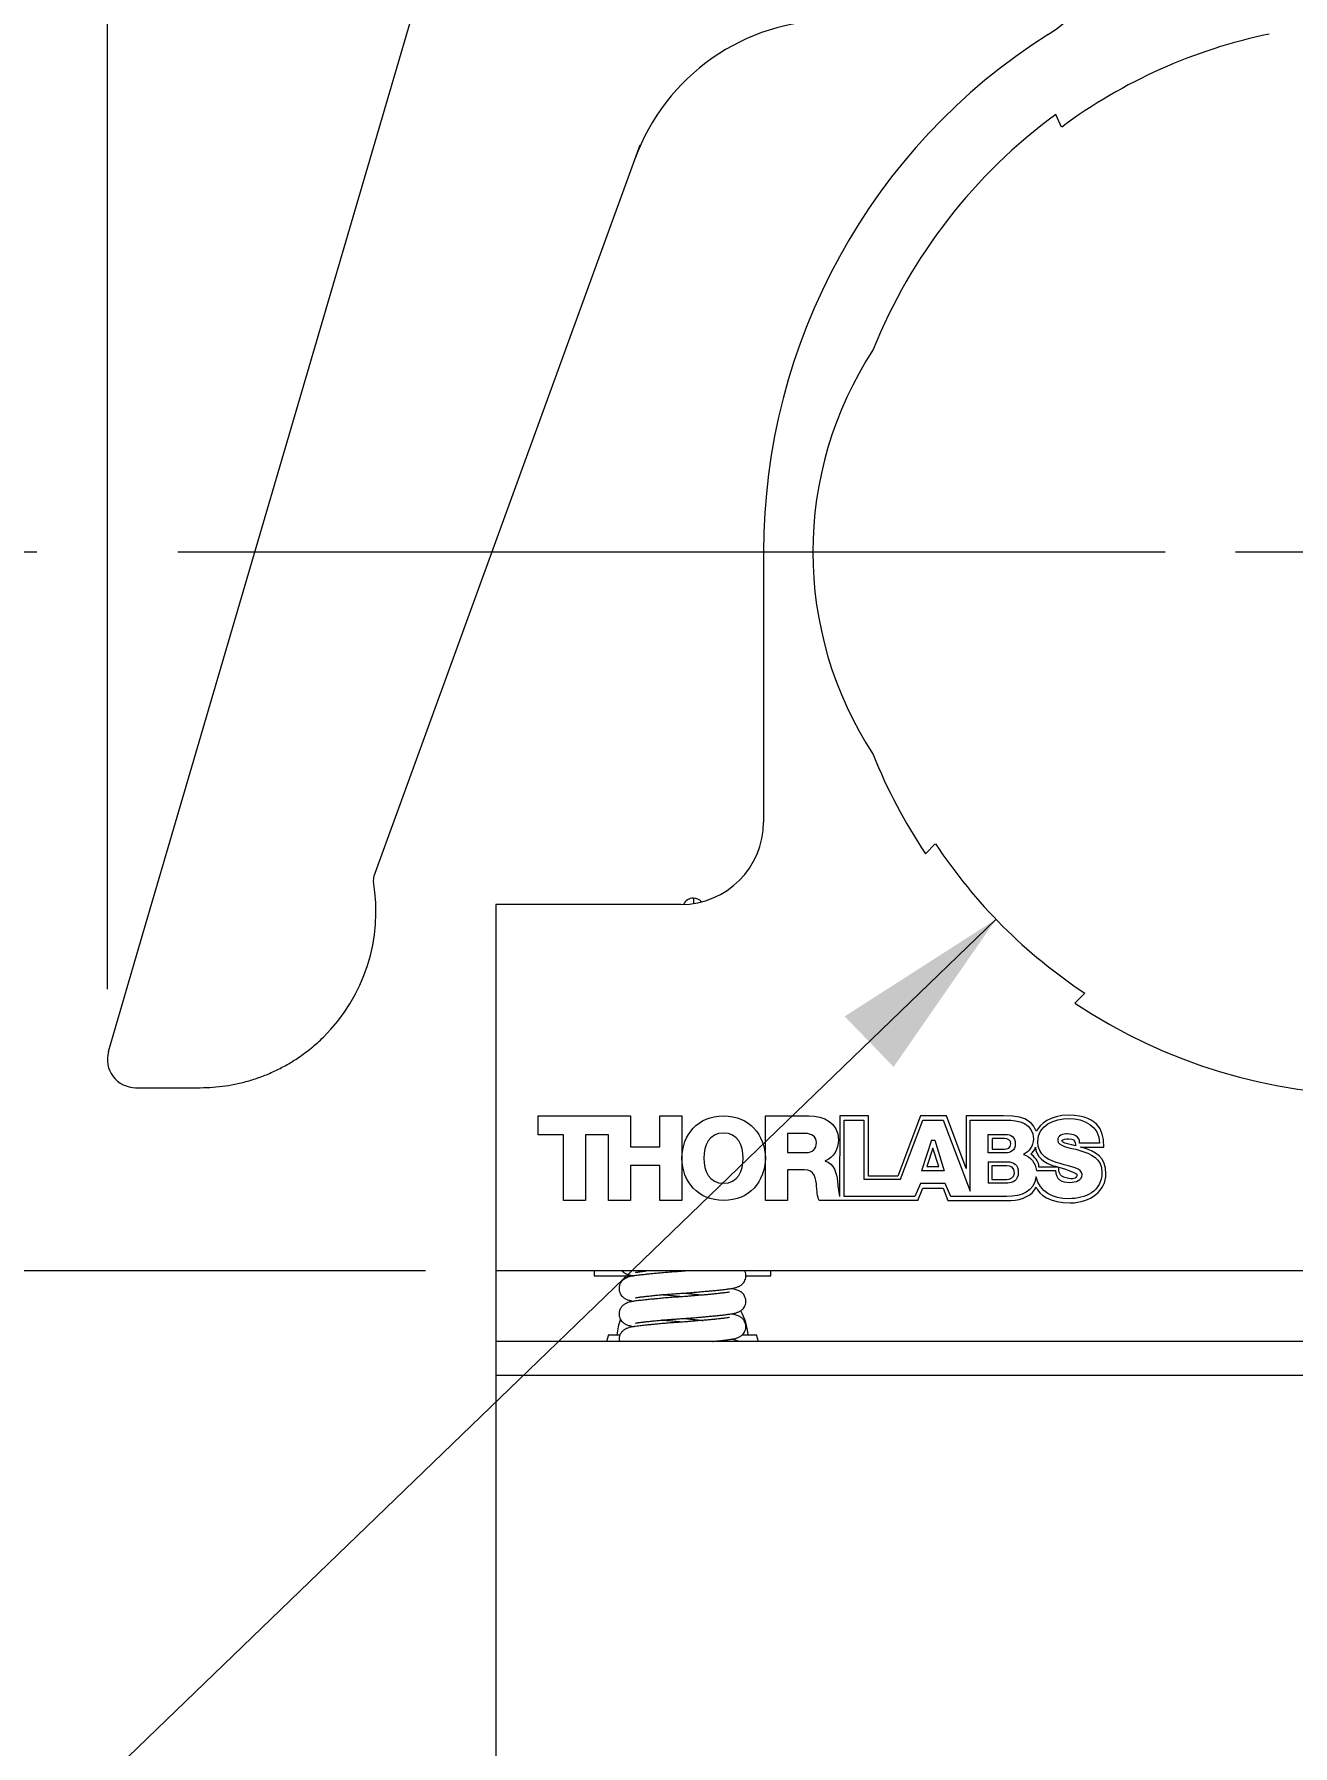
# Model space of a CAD drawing. Header units: inches. Extents: x 0.1 to 10.9, y 0.1 to 8.4.
# Drawn here: x 1.908 to 2.801, y 6.313 to 7.527 of the extents above; entities that cross this region are included whole.
import ezdxf

# ---------------------------------------------------------------- set-up
doc = ezdxf.new("R2010")
doc.units = ezdxf.units.IN
doc.header["$MEASUREMENT"] = 0
doc.styles.add('SLDTEXTSTYLE0', font='TXT', dxfattribs={"width": 0.75})
doc.styles.add('SLDTEXTSTYLE2', font='TXT', dxfattribs={"width": 0.6875})
doc.dimstyles.new('SLDDIMSTYLE0', dxfattribs={"dimtxt": 0.08, "dimasz": 0.125, "dimexe": 0, "dimexo": 0.0625, "dimgap": 0.02, "dimtad": 0, "dimtih": 1, "dimtoh": 1, "dimlfac": 2, "dimrnd": 1e-09, "dimzin": 4, "dimdsep": 46, "dimtxsty": 'SLDTEXTSTYLE0', "dimsah": 1, "dimcen": 0.09, "dimadec": 0, "dimazin": 1, "dimtfac": 1, "dimtofl": 0, "dimtmove": 0, "dimatfit": 3, "dimfxl": 1, "dimfrac": 2, "dimtolj": 1, "dimtzin": 12, "dimarcsym": 0})
doc.dimstyles.new('SLDDIMSTYLE2', dxfattribs={"dimtxt": 0.08, "dimasz": 0.125, "dimexe": 0, "dimexo": 0.0625, "dimgap": 0.02, "dimtad": 0, "dimtih": 1, "dimtoh": 1, "dimlfac": 2, "dimrnd": 1e-09, "dimzin": 12, "dimdsep": 46, "dimtxsty": 'SLDTEXTSTYLE0', "dimsah": 1, "dimcen": 0.09, "dimadec": 0, "dimazin": 3, "dimtfac": 1, "dimtmove": 0, "dimatfit": 0, "dimfxl": 1, "dimfrac": 2, "dimtolj": 1, "dimtzin": 12, "dimarcsym": 0})
doc.dimstyles.new('SLDDIMSTYLE5', dxfattribs={"dimtxt": 0.08, "dimasz": 0.125, "dimexe": 0, "dimexo": 0.0625, "dimgap": 0.02, "dimtad": 0, "dimtih": 1, "dimtoh": 1, "dimlfac": 2, "dimrnd": 1e-09, "dimzin": 4, "dimdsep": 46, "dimtxsty": 'SLDTEXTSTYLE0', "dimsah": 1, "dimcen": 0, "dimadec": 0, "dimazin": 1, "dimtfac": 1, "dimtofl": 0, "dimtmove": 0, "dimatfit": 3, "dimfxl": 1, "dimfrac": 2, "dimtolj": 1, "dimtzin": 12, "dimarcsym": 0})

# ---------------------------------------------------------------- blocks, each defined once
blk = doc.blocks.new('_D_8')
at = {"color": 8, "linetype": 'Continuous', "lineweight": 0}
for p, q in [((2.2058, 8.1176), (2.1814, 8.1176)), ((2.1814, 8.1176), (2.1814, 7.9906)), ((2.6126, 8.1176), (2.637, 8.1176)), ((2.637, 8.1176), (2.637, 7.9906)), ((1.9596, 6.8498), (1.9596, 8.0923)), ((2.8603, 7.9473), (2.8603, 8.0923)), ((1.9596, 8.0423), (2.1408, 8.0423)), ((2.8603, 8.0423), (2.6776, 8.0423)), ((2.1814, 7.9906), (2.2058, 7.9906)), ((2.637, 7.9906), (2.6126, 7.9906))]:
    blk.add_line(p, q, dxfattribs=at)
at = {"color": 8, "linetype": 'Continuous', "lineweight": 18}
for points in [[(1.9596, 8.0423), (2.0846, 8.0173), (2.0846, 8.0673)], [(2.8603, 8.0423), (2.7353, 8.0673), (2.7353, 8.0173)]]:
    blk.add_solid(points, dxfattribs=at)
at = {"color": 8, "linetype": 'Continuous', "lineweight": 18, "char_height": 0.08, "attachment_point": 1, "style": 'SLDTEXTSTYLE0'}
for s, insert in [('1.80in', (2.2626, 8.2369)), ('45.8mm', (2.2058, 8.0937)), ('NOMINAL', (2.1589, 7.9504))]:
    blk.add_mtext(s, dxfattribs=dict(at, insert=insert))
blk = doc.blocks.new('_D_9')
at = {"color": 8, "linetype": 'Continuous', "lineweight": 0}
for p, q in [((1.4596, 7.1598), (1.4596, 7.4098)), ((1.9096, 7.1598), (1.4096, 7.1598)), ((2.7103, 7.1598), (2.0096, 7.1598)), ((1.2561, 6.9042), (1.2318, 6.9042)), ((1.2318, 6.9042), (1.2318, 6.7772)), ((1.663, 6.9042), (1.6874, 6.9042)), ((1.6874, 6.9042), (1.6874, 6.7772)), ((1.2318, 6.7772), (1.2561, 6.7772)), ((1.6874, 6.7772), (1.663, 6.7772)), ((2.1853, 6.6498), (1.4096, 6.6498)), ((1.4596, 6.6498), (1.4596, 6.3998))]:
    blk.add_line(p, q, dxfattribs=at)
at = {"color": 8, "linetype": 'Continuous', "lineweight": 18}
for points in [[(1.4596, 7.1598), (1.4846, 7.2848), (1.4346, 7.2848)], [(1.4596, 6.6498), (1.4346, 6.5248), (1.4846, 6.5248)]]:
    blk.add_solid(points, dxfattribs=at)
at = {"color": 8, "linetype": 'Continuous', "lineweight": 18, "char_height": 0.08, "attachment_point": 1, "style": 'SLDTEXTSTYLE0'}
for s, insert in [('1.02in', (1.313, 7.0235)), ('25.9mm', (1.2561, 6.8803))]:
    blk.add_mtext(s, dxfattribs=dict(at, insert=insert))
blk = doc.blocks.new('_D_14')
at = {"color": 8, "linetype": 'Continuous', "lineweight": 0}
for p, q in [((2.5902, 6.8992), (1.9742, 6.305)), ((1.9742, 6.305), (1.8242, 6.305))]:
    blk.add_line(p, q, dxfattribs=at)
at = {"color": 8, "linetype": 'Continuous', "lineweight": 18}
blk.add_solid([(2.5902, 6.8992), (2.4829, 6.8304), (2.5176, 6.7945)], dxfattribs=at)
at = {"color": 8, "linetype": 'Continuous', "lineweight": 18, "char_height": 0.08, "attachment_point": 1}
for s, insert, style in [('POST CLAMP BODY MOUNTS', (0.371, 6.3446), 'SLDTEXTSTYLE0'), ('TO Ø', (0.6669, 6.2176), 'SLDTEXTSTYLE2'), ('1.50', (0.9271, 6.2176), 'SLDTEXTSTYLE0'), ('in [Ø38.1mm]', (1.134, 6.2176), 'SLDTEXTSTYLE0'), ('P-SERIES POST', (1.1322, 6.0906), 'SLDTEXTSTYLE0')]:
    blk.add_mtext(s, dxfattribs=dict(at, insert=insert, style=style))
blk = doc.blocks.new('SW_CENTERMARKSYMBOL_6')
at = {"color": 0, "linetype": 'Continuous', "lineweight": 18}
for q in [(0, 0.1), (-0.1, 0), (0, -0.1), (0.1, 0)]:
    blk.add_line((0, 0), q, dxfattribs=at)

msp = doc.modelspace()

# ---------------------------------------------------------------- linework, layer by layer
at = {"color": 7, "linetype": 'Continuous', "lineweight": 18}
for p, q in [((1.982, 6.8792), (2.186, 7.5747)), ((2.6369, 7.4613), (2.6327, 7.4703)), ((2.3376, 7.4486), (2.1488, 6.9298)), ((2.4253, 7.1598), (2.4253, 6.9683)), ((2.5402, 6.9458), (2.5472, 6.9528)), ((2.2353, 6.9098), (2.2353, 6.6498)), ((2.3668, 6.9098), (2.2353, 6.9098)), ((2.3755, 6.9143), (2.3755, 6.9104)), ((1.9604, 6.8054), (1.982, 6.8792)), ((2.6533, 6.8468), (2.6463, 6.8397)), ((1.9796, 6.7798), (2.0253, 6.7798)), ((2.2653, 6.7598), (2.3309, 6.7598)), ((2.2653, 6.7463), (2.2653, 6.7598)), ((2.3309, 6.7598), (2.3309, 6.7379)), ((2.3516, 6.7379), (2.3516, 6.7598)), ((2.3516, 6.7598), (2.3673, 6.7598)), ((2.3673, 6.7598), (2.3673, 6.6998)), ((2.4266, 6.7598), (2.4574, 6.7598)), ((2.4266, 6.6998), (2.4266, 6.7598)), ((2.4794, 6.7598), (2.4793, 6.7026)), ((2.4998, 6.7598), (2.4794, 6.7598)), ((2.4825, 6.7027), (2.4825, 6.7568)), ((2.4825, 6.7568), (2.4966, 6.7568)), ((2.4966, 6.7568), (2.4966, 6.7149)), ((2.4998, 6.717), (2.4998, 6.7598)), ((2.5367, 6.7598), (2.5206, 6.717)), ((2.5226, 6.7149), (2.5384, 6.7568)), ((2.5552, 6.7598), (2.5367, 6.7598)), ((2.5384, 6.7568), (2.5528, 6.7568)), ((2.5528, 6.7568), (2.5719, 6.7063)), ((2.5691, 6.7224), (2.5552, 6.7598)), ((2.5956, 6.7598), (2.5691, 6.7598)), ((2.5691, 6.7598), (2.5691, 6.7224)), ((2.5719, 6.7063), (2.5719, 6.7568)), ((2.5719, 6.7568), (2.5972, 6.7568)), ((2.2832, 6.7463), (2.2653, 6.7463)), ((2.2832, 6.6998), (2.2832, 6.7463)), ((2.2989, 6.7463), (2.2989, 6.6998)), ((2.3152, 6.7463), (2.2989, 6.7463)), ((2.3152, 6.6998), (2.3152, 6.7463)), ((2.4548, 6.7473), (2.4423, 6.7473)), ((2.4423, 6.7473), (2.4423, 6.7338)), ((2.5446, 6.7425), (2.5375, 6.7209)), ((2.5446, 6.7425), (2.5468, 6.7425)), ((2.5468, 6.7425), (2.5536, 6.7209)), ((2.5848, 6.7466), (2.5973, 6.7466)), ((2.5848, 6.7335), (2.5848, 6.7466)), ((2.5875, 6.7437), (2.5875, 6.7361)), ((2.5963, 6.7437), (2.5875, 6.7437)), ((2.6638, 6.7405), (2.6496, 6.7405)), ((2.3309, 6.7379), (2.3516, 6.7379)), ((2.4423, 6.7338), (2.4555, 6.7338)), ((2.469, 6.7278), (2.469, 6.7277)), ((2.5455, 6.7368), (2.5413, 6.7238)), ((2.5496, 6.7238), (2.5455, 6.7368)), ((2.5973, 6.7335), (2.5848, 6.7335)), ((2.5875, 6.7361), (2.5963, 6.7361)), ((2.6503, 6.7376), (2.6668, 6.7376)), ((2.3309, 6.7245), (2.3309, 6.6998)), ((2.3516, 6.7245), (2.3309, 6.7245)), ((2.3516, 6.6998), (2.3516, 6.7245)), ((2.4423, 6.7216), (2.4423, 6.6998)), ((2.4542, 6.7216), (2.4423, 6.7216)), ((2.5206, 6.717), (2.4998, 6.717)), ((2.5536, 6.7209), (2.5375, 6.7209)), ((2.5413, 6.7238), (2.5496, 6.7238)), ((2.5848, 6.7272), (2.5987, 6.7272)), ((2.5848, 6.7272), (2.5848, 6.7121)), ((2.5874, 6.7244), (2.5874, 6.7147)), ((2.5979, 6.7244), (2.5874, 6.7244)), ((2.619, 6.721), (2.6325, 6.721)), ((2.6345, 6.7235), (2.6208, 6.7235)), ((2.4966, 6.7149), (2.5226, 6.7149)), ((2.5367, 6.7118), (2.5326, 6.7027)), ((2.5347, 6.6998), (2.5383, 6.7086)), ((2.5543, 6.7118), (2.5367, 6.7118)), ((2.5383, 6.7086), (2.5528, 6.7086)), ((2.5528, 6.7086), (2.5562, 6.6998)), ((2.5583, 6.7026), (2.5543, 6.7118)), ((2.5987, 6.7121), (2.5848, 6.7121)), ((2.5874, 6.7147), (2.5979, 6.7147)), ((2.2989, 6.6998), (2.2832, 6.6998)), ((2.3309, 6.6998), (2.3152, 6.6998)), ((2.3673, 6.6998), (2.3516, 6.6998)), ((2.4423, 6.6998), (2.4266, 6.6998)), ((2.5347, 6.6998), (2.4648, 6.6998)), ((2.5326, 6.7027), (2.4825, 6.7027)), ((2.5562, 6.6998), (2.601, 6.6998)), ((2.5979, 6.7026), (2.5583, 6.7026)), ((2.2353, 6.6498), (2.2353, 6.5998)), ((3.4853, 6.6498), (2.2353, 6.6498)), ((2.305, 6.6498), (2.305, 6.6463)), ((2.305, 6.6463), (2.3334, 6.6463)), ((2.3669, 6.6495), (2.3635, 6.6498)), ((2.4128, 6.6463), (2.4305, 6.6463)), ((2.4305, 6.6463), (2.4305, 6.6498)), ((2.3312, 6.6287), (2.3304, 6.6278)), ((3.4853, 6.5998), (2.2353, 6.5998)), ((2.2353, 6.5998), (2.2353, 6.5757)), ((2.3153, 6.6044), (2.3138, 6.5998)), ((2.3153, 6.6044), (2.3233, 6.6044)), ((2.4102, 6.6044), (2.4202, 6.6044)), ((2.4217, 6.5998), (2.4202, 6.6044)), ((3.4853, 6.5757), (2.2353, 6.5757)), ((2.2353, 6.5757), (2.2353, 6.096))]:
    msp.add_line(p, q, dxfattribs=at)
for centre, radius, start, end in [((2.5603, 7.6326), 0.125, 302.3924, 0), ((2.4749, 7.3873), 0.15, 89.9882, 160), ((2.8603, 7.1598), 0.435, 122.3924, 180), ((2.8603, 7.1598), 0.3753, 101.6927, 126.5292), ((2.8603, 7.1598), 0.385, 126.2333, 158.086), ((2.7228, 7.1598), 0.2625, 146.8124, 213.1876), ((2.8603, 7.1598), 0.385, 201.914, 213.7667), ((2.3668, 6.9683), 0.0585, 270, 0), ((2.8603, 7.1598), 0.3752, 213.4708, 236.5292), ((2.0252, 6.9048), 0.125, 314.5177, 9.7817), ((2.1558, 6.9273), 0.0075, 160, 189.7817), ((2.3755, 6.9065), 0.00775, 90, 154.9862), ((2.3755, 6.9065), 0.00775, 41.5697, 90), ((2.8603, 7.1598), 0.385, 236.2333, 303.7667), ((1.9796, 6.7998), 0.02, 163.6579, 270.0482), ((2.3678, 6.5994), 0.0469, 6.0968, 28.1633), ((2.3678, 6.5994), 0.0469, 159.9363, 173.9032)]:
    msp.add_arc(centre, radius, start, end, dxfattribs=at)
for points, knots in [([(2.0252, 6.7798), (2.0253, 6.7798), (2.0284, 6.7798), (2.0344, 6.78), (2.0433, 6.781), (2.0523, 6.7826), (2.0613, 6.785), (2.0703, 6.788), (2.0789, 6.7918), (2.0873, 6.7961), (2.0941, 6.8004), (2.0998, 6.8044), (2.1042, 6.8078), (2.1086, 6.8116), (2.1115, 6.8143), (2.1129, 6.8156)], [0, 0, 0, 0, 0.002568, 0.099382, 0.196266, 0.293076, 0.39281, 0.492629, 0.592345, 0.685899, 0.779852, 0.834669, 0.889484, 0.944743, 1, 1, 1, 1]), ([(2.3712, 6.6498), (2.371, 6.6498), (2.3702, 6.6497), (2.3688, 6.6496), (2.3666, 6.6494), (2.3632, 6.6492), (2.3589, 6.6489), (2.3543, 6.6485), (2.3503, 6.6481), (2.3468, 6.6478), (2.3438, 6.6475), (2.3414, 6.6473), (2.3394, 6.647), (2.3375, 6.6468), (2.3355, 6.6466), (2.3334, 6.6463), (2.3316, 6.646), (2.3299, 6.6456), (2.3285, 6.6451), (2.3275, 6.6447), (2.3268, 6.6443), (2.3261, 6.6438), (2.3254, 6.6433), (2.3248, 6.6426), (2.3242, 6.6418), (2.3236, 6.6409), (2.3231, 6.6398), (2.3229, 6.6387), (2.3227, 6.6377), (2.3228, 6.6364), (2.3231, 6.6347), (2.324, 6.6329), (2.325, 6.6316), (2.3261, 6.6307), (2.327, 6.6301), (2.3279, 6.6297), (2.3289, 6.6293), (2.3302, 6.6289), (2.3317, 6.6286), (2.3329, 6.6284), (2.3334, 6.6283)], [0, 0, 0, 0, 0.007943, 0.025393, 0.046381, 0.079118, 0.134301, 0.186197, 0.234211, 0.27793, 0.317107, 0.351633, 0.381496, 0.406753, 0.444542, 0.484017, 0.52614, 0.565734, 0.601106, 0.61954, 0.63459, 0.646814, 0.660863, 0.671818, 0.683918, 0.698461, 0.711201, 0.724852, 0.737478, 0.749029, 0.773467, 0.79733, 0.817882, 0.836185, 0.853233, 0.871983, 0.896758, 0.92755, 0.969841, 1, 1, 1, 1]), ([(2.325, 6.6498), (2.325, 6.6497), (2.3253, 6.6493), (2.3261, 6.6488), (2.327, 6.6481), (2.3279, 6.6477), (2.3289, 6.6473), (2.3302, 6.6469), (2.3317, 6.6466), (2.3329, 6.6464), (2.3334, 6.6463)], [0, 0, 0, 0, 0.011743, 0.111061, 0.203576, 0.305322, 0.439761, 0.606854, 0.836342, 1, 1, 1, 1]), ([(2.3344, 6.6488), (2.3344, 6.6488), (2.3344, 6.6487), (2.3346, 6.6488), (2.3352, 6.6489), (2.336, 6.649), (2.3369, 6.6492), (2.338, 6.6493), (2.3389, 6.6494), (2.3399, 6.6495), (2.3409, 6.6497), (2.3415, 6.6497), (2.3419, 6.6498)], [0, 0, 0, 0, 0.0587328, 0.1667048, 0.2854023, 0.4110136, 0.5460656, 0.6632773, 0.7620896, 0.8415318, 0.9180745, 1, 1, 1, 1]), ([(2.3344, 6.6308), (2.3344, 6.6308), (2.3344, 6.6307), (2.3346, 6.6308), (2.3352, 6.6309), (2.336, 6.631), (2.3369, 6.6312), (2.338, 6.6313), (2.3389, 6.6314), (2.3399, 6.6315), (2.3409, 6.6317), (2.3422, 6.6318), (2.3439, 6.632), (2.3461, 6.6322), (2.3488, 6.6325), (2.352, 6.6328), (2.3554, 6.6331), (2.3591, 6.6334), (2.3622, 6.6336), (2.3648, 6.6338), (2.3668, 6.634), (2.3691, 6.6341), (2.3722, 6.6343), (2.376, 6.6346), (2.3801, 6.635), (2.3838, 6.6353), (2.3869, 6.6356), (2.3894, 6.6358), (2.3915, 6.636), (2.3932, 6.6362), (2.3945, 6.6363), (2.3957, 6.6364), (2.3969, 6.6366), (2.3981, 6.6367), (2.3994, 6.6369), (2.4006, 6.6371), (2.4021, 6.6373), (2.4037, 6.6375), (2.4052, 6.6379), (2.4064, 6.6382), (2.4073, 6.6386), (2.4081, 6.6389), (2.409, 6.6394), (2.4099, 6.6401), (2.4108, 6.641), (2.4118, 6.6423), (2.4125, 6.644), (2.4128, 6.6458), (2.4127, 6.6477), (2.4123, 6.6491), (2.412, 6.6497), (2.4119, 6.6498)], [0, 0, 0, 0, 0.009203, 0.026121, 0.04472, 0.064403, 0.085564, 0.103931, 0.119414, 0.131862, 0.143855, 0.159862, 0.180029, 0.204422, 0.233065, 0.265903, 0.296362, 0.329451, 0.364917, 0.378814, 0.395745, 0.416495, 0.43728, 0.476957, 0.513694, 0.547075, 0.576818, 0.602751, 0.624795, 0.642927, 0.657411, 0.671018, 0.684515, 0.702324, 0.719903, 0.737786, 0.758971, 0.784519, 0.814768, 0.837832, 0.856974, 0.872107, 0.884324, 0.897052, 0.910646, 0.926284, 0.943847, 0.961418, 0.978846, 0.998088, 1, 1, 1, 1]), ([(2.4012, 6.6348), (2.4012, 6.6348), (2.4011, 6.6348), (2.4, 6.6346), (2.3987, 6.6344), (2.3974, 6.6342), (2.3965, 6.6341), (2.3956, 6.634), (2.3944, 6.6339), (2.3929, 6.6337), (2.3909, 6.6335), (2.3883, 6.6332), (2.3851, 6.6329), (2.3811, 6.6326), (2.3777, 6.6323), (2.3751, 6.6321), (2.3736, 6.632), (2.3721, 6.6318), (2.3705, 6.6317), (2.3688, 6.6316), (2.3666, 6.6314), (2.3632, 6.6312), (2.3589, 6.6309), (2.3543, 6.6305), (2.3503, 6.6301), (2.3468, 6.6298), (2.3438, 6.6295), (2.3414, 6.6293), (2.3394, 6.629), (2.3375, 6.6288), (2.3355, 6.6286), (2.3334, 6.6283), (2.3316, 6.628), (2.3299, 6.6276), (2.3285, 6.6271), (2.3275, 6.6267), (2.3268, 6.6263), (2.3261, 6.6258), (2.3254, 6.6253), (2.3248, 6.6246), (2.3242, 6.6238), (2.3236, 6.6229), (2.3231, 6.6218), (2.3229, 6.6207), (2.3227, 6.6197), (2.3228, 6.6184), (2.3231, 6.6167), (2.324, 6.6149), (2.325, 6.6136), (2.3261, 6.6127), (2.327, 6.6121), (2.3279, 6.6117), (2.3289, 6.6113), (2.3302, 6.6109), (2.3317, 6.6106), (2.3329, 6.6104), (2.3334, 6.6103)], [0, 0, 0, 0, 0.013884, 0.041887, 0.069704, 0.082691, 0.094805, 0.105997, 0.118, 0.133994, 0.15412, 0.178428, 0.206903, 0.239419, 0.275698, 0.286704, 0.297967, 0.309472, 0.321204, 0.333144, 0.347505, 0.369904, 0.407662, 0.443171, 0.476024, 0.505937, 0.532744, 0.556367, 0.5768, 0.594082, 0.619939, 0.646948, 0.67577, 0.702862, 0.727065, 0.739678, 0.749975, 0.758339, 0.767952, 0.775448, 0.783727, 0.793677, 0.802395, 0.811735, 0.820374, 0.828278, 0.844999, 0.861327, 0.875389, 0.887912, 0.899578, 0.912407, 0.929359, 0.950428, 0.979364, 1, 1, 1, 1]), ([(2.3344, 6.6128), (2.3344, 6.6128), (2.3344, 6.6127), (2.3346, 6.6128), (2.3352, 6.6129), (2.336, 6.613), (2.3369, 6.6132), (2.338, 6.6133), (2.3389, 6.6134), (2.3399, 6.6135), (2.3409, 6.6137), (2.3422, 6.6138), (2.3439, 6.614), (2.3461, 6.6142), (2.3488, 6.6145), (2.352, 6.6148), (2.3554, 6.6151), (2.3591, 6.6154), (2.3622, 6.6156), (2.3648, 6.6158), (2.3668, 6.616), (2.3691, 6.6161), (2.3722, 6.6163), (2.376, 6.6166), (2.3801, 6.617), (2.3838, 6.6173), (2.3869, 6.6176), (2.3894, 6.6178), (2.3915, 6.618), (2.3932, 6.6182), (2.3945, 6.6183), (2.3957, 6.6184), (2.3969, 6.6186), (2.3981, 6.6187), (2.3994, 6.6189), (2.4006, 6.6191), (2.4021, 6.6193), (2.4037, 6.6195), (2.4052, 6.6199), (2.4064, 6.6202), (2.4073, 6.6206), (2.4081, 6.6209), (2.409, 6.6214), (2.4099, 6.6221), (2.4108, 6.623), (2.4118, 6.6243), (2.4125, 6.626), (2.4128, 6.6278), (2.4127, 6.6297), (2.4121, 6.6315), (2.4113, 6.633), (2.4105, 6.6339), (2.4097, 6.6346), (2.409, 6.6351), (2.4082, 6.6356), (2.4072, 6.636), (2.4059, 6.6365), (2.4044, 6.6369), (2.4032, 6.6371), (2.4023, 6.6372), (2.4021, 6.6373)], [0, 0, 0, 0, 0.0078715, 0.022342, 0.03825, 0.0550847, 0.0731845, 0.0888934, 0.1021364, 0.1127834, 0.1230417, 0.1367322, 0.1539816, 0.1748456, 0.1993437, 0.2274305, 0.253483, 0.2817848, 0.3121186, 0.3240053, 0.3384866, 0.3562347, 0.3740122, 0.4079483, 0.4393698, 0.4679214, 0.4933608, 0.5155423, 0.5343962, 0.5499055, 0.5622934, 0.5739315, 0.5854755, 0.6007079, 0.6157439, 0.6310391, 0.6491594, 0.6710106, 0.6968828, 0.7166098, 0.732983, 0.7459262, 0.7563757, 0.7672619, 0.7788889, 0.7922645, 0.8072867, 0.822315, 0.8372214, 0.8536799, 0.867128, 0.8779589, 0.887263, 0.8949583, 0.9031821, 0.9203022, 0.9418231, 0.9658165, 0.9919332, 1, 1, 1, 1]), ([(2.3669, 6.6315), (2.3657, 6.6316), (2.3629, 6.6318), (2.3587, 6.6323), (2.3552, 6.6326), (2.3535, 6.6328), (2.3531, 6.6329)], [0, 0, 0, 0, 0.252917, 0.573252, 0.899165, 1, 1, 1, 1]), ([(2.3686, 6.6341), (2.3698, 6.634), (2.3726, 6.6337), (2.3768, 6.6333), (2.3803, 6.6329), (2.382, 6.6327), (2.3824, 6.6327)], [0, 0, 0, 0, 0.253206, 0.573819, 0.900014, 1, 1, 1, 1]), ([(2.3891, 6.5998), (2.3893, 6.5998), (2.3901, 6.5999), (2.3915, 6.6), (2.3932, 6.6002), (2.3945, 6.6003), (2.3957, 6.6004), (2.3969, 6.6006), (2.3981, 6.6007), (2.3994, 6.6009), (2.4006, 6.6011), (2.4021, 6.6013), (2.4037, 6.6015), (2.4052, 6.6019), (2.4064, 6.6022), (2.4073, 6.6026), (2.4081, 6.6029), (2.409, 6.6034), (2.4099, 6.6041), (2.4108, 6.605), (2.4118, 6.6063), (2.4125, 6.608), (2.4128, 6.6098), (2.4127, 6.6117), (2.4121, 6.6135), (2.4113, 6.615), (2.4105, 6.6159), (2.4097, 6.6166), (2.409, 6.6171), (2.4082, 6.6176), (2.4072, 6.618), (2.4059, 6.6185), (2.4044, 6.6189), (2.4032, 6.6191), (2.4023, 6.6192), (2.4021, 6.6193)], [0, 0, 0, 0, 0.007442, 0.04607, 0.077845, 0.103226, 0.12707, 0.150721, 0.181929, 0.212735, 0.244072, 0.281197, 0.325966, 0.378973, 0.419389, 0.452935, 0.479453, 0.500862, 0.523166, 0.546987, 0.574391, 0.605168, 0.635958, 0.666499, 0.700219, 0.727772, 0.749962, 0.769024, 0.78479, 0.801639, 0.836715, 0.880807, 0.929965, 0.983473, 1, 1, 1, 1]), ([(2.4012, 6.6168), (2.4012, 6.6168), (2.4011, 6.6168), (2.4, 6.6166), (2.3987, 6.6164), (2.3974, 6.6162), (2.3965, 6.6161), (2.3956, 6.616), (2.3944, 6.6159), (2.3929, 6.6157), (2.3909, 6.6155), (2.3883, 6.6152), (2.3851, 6.6149), (2.3811, 6.6146), (2.3777, 6.6143), (2.3751, 6.6141), (2.3736, 6.614), (2.3721, 6.6138), (2.3705, 6.6137), (2.3688, 6.6136), (2.3666, 6.6134), (2.3632, 6.6132), (2.3589, 6.6129), (2.3543, 6.6125), (2.3503, 6.6121), (2.3468, 6.6118), (2.3438, 6.6115), (2.3414, 6.6113), (2.3394, 6.611), (2.3375, 6.6108), (2.3355, 6.6106), (2.3334, 6.6103), (2.3316, 6.61), (2.3299, 6.6096), (2.3285, 6.6091), (2.3275, 6.6087), (2.3268, 6.6083), (2.3261, 6.6078), (2.3254, 6.6073), (2.3248, 6.6066), (2.3242, 6.6058), (2.3236, 6.6049), (2.3231, 6.6038), (2.3229, 6.6027), (2.3228, 6.6017), (2.3227, 6.6007), (2.3229, 6.6001), (2.323, 6.5998)], [0, 0, 0, 0, 0.016606, 0.050099, 0.083371, 0.098905, 0.113394, 0.126779, 0.141137, 0.160267, 0.184338, 0.213412, 0.24747, 0.286361, 0.329754, 0.342918, 0.356389, 0.37015, 0.384182, 0.398463, 0.415639, 0.44243, 0.487592, 0.530063, 0.569357, 0.605136, 0.637198, 0.665453, 0.689893, 0.710563, 0.741489, 0.773795, 0.808267, 0.840671, 0.869619, 0.884705, 0.897022, 0.907026, 0.918523, 0.927489, 0.937391, 0.949293, 0.959719, 0.970891, 0.981224, 0.990677, 1, 1, 1, 1]), ([(2.3669, 6.6135), (2.3657, 6.6136), (2.3629, 6.6138), (2.3587, 6.6143), (2.3552, 6.6146), (2.3535, 6.6148), (2.3531, 6.6149)], [0, 0, 0, 0, 0.252917, 0.573252, 0.899165, 1, 1, 1, 1]), ([(2.3686, 6.6161), (2.3698, 6.616), (2.3726, 6.6157), (2.3768, 6.6153), (2.3803, 6.6149), (2.382, 6.6147), (2.3824, 6.6147)], [0, 0, 0, 0, 0.2532064, 0.5738192, 0.900014, 1, 1, 1, 1]), ([(2.4077, 6.5998), (2.4076, 6.5998), (2.407, 6.6001), (2.4059, 6.6005), (2.4044, 6.6009), (2.4032, 6.6011), (2.4023, 6.6012), (2.4021, 6.6013)], [0, 0, 0, 0, 0.069105, 0.320476, 0.600727, 0.905777, 1, 1, 1, 1])]:
    msp.add_open_spline(points, degree=3, knots=knots, dxfattribs=at)
for points in [[(2.3673, 6.7298), (2.3678, 6.7466), (2.3784, 6.7597), (2.3969, 6.7598)], [(2.3969, 6.7598), (2.4154, 6.7598), (2.4261, 6.7466), (2.4266, 6.7298)], [(2.4574, 6.7598), (2.468, 6.7598), (2.4784, 6.755), (2.4784, 6.7429)], [(2.6189, 6.7489), (2.6163, 6.7537), (2.6148, 6.7598), (2.5956, 6.7598)], [(2.5972, 6.7568), (2.6066, 6.757), (2.6168, 6.7545), (2.6168, 6.7433)], [(2.6418, 6.7603), (2.6283, 6.7603), (2.6216, 6.7537), (2.6189, 6.7489)], [(2.6199, 6.7415), (2.6199, 6.7533), (2.6319, 6.7579), (2.642, 6.7579)], [(2.6668, 6.7376), (2.6668, 6.7464), (2.6651, 6.7603), (2.6418, 6.7603)], [(2.642, 6.7579), (2.6528, 6.7579), (2.6637, 6.7527), (2.6638, 6.7405)], [(2.3969, 6.7476), (2.3867, 6.7476), (2.3829, 6.7387), (2.3829, 6.7298)], [(2.4109, 6.7298), (2.4109, 6.7387), (2.407, 6.7476), (2.3969, 6.7476)], [(2.4628, 6.7408), (2.4628, 6.7453), (2.4592, 6.7473), (2.4548, 6.7473)], [(2.4555, 6.7338), (2.4602, 6.7338), (2.4628, 6.7363), (2.4628, 6.7408)], [(2.4784, 6.7429), (2.4784, 6.7364), (2.4753, 6.7303), (2.469, 6.7278)], [(2.6009, 6.7399), (2.6009, 6.7428), (2.5987, 6.7437), (2.5963, 6.7437)], [(2.5963, 6.7361), (2.5982, 6.7361), (2.6009, 6.7371), (2.6009, 6.7399)], [(2.5973, 6.7466), (2.6007, 6.7466), (2.604, 6.745), (2.604, 6.74)], [(2.604, 6.74), (2.604, 6.7351), (2.6001, 6.7335), (2.5973, 6.7335)], [(2.6168, 6.7433), (2.6168, 6.7384), (2.6139, 6.7345), (2.6097, 6.7324)], [(2.6358, 6.7259), (2.6281, 6.7281), (2.6199, 6.7316), (2.6199, 6.7415)], [(2.6409, 6.747), (2.6379, 6.747), (2.6341, 6.746), (2.6341, 6.7424)], [(2.6341, 6.7424), (2.6341, 6.7383), (2.6419, 6.7375), (2.6498, 6.7353)], [(2.6371, 6.7423), (2.6371, 6.743), (2.6404, 6.7435), (2.642, 6.7435)], [(2.6467, 6.7385), (2.6391, 6.7404), (2.6371, 6.7407), (2.6371, 6.7423)], [(2.6496, 6.7405), (2.6499, 6.7455), (2.6452, 6.747), (2.6409, 6.747)], [(2.642, 6.7435), (2.6452, 6.7434), (2.6462, 6.7427), (2.6465, 6.7407)], [(2.6465, 6.7407), (2.6467, 6.74), (2.6467, 6.7395), (2.6467, 6.7385)], [(2.397, 6.6998), (2.3784, 6.6998), (2.3678, 6.713), (2.3673, 6.7298)], [(2.3829, 6.7298), (2.3829, 6.7209), (2.3867, 6.712), (2.3969, 6.712)], [(2.3969, 6.712), (2.407, 6.712), (2.4109, 6.7209), (2.4109, 6.7298)], [(2.4266, 6.7298), (2.4261, 6.713), (2.4155, 6.6998), (2.397, 6.6998)], [(2.469, 6.7277), (2.4754, 6.7262), (2.4773, 6.719), (2.4778, 6.7133)], [(2.6097, 6.7324), (2.615, 6.7308), (2.6185, 6.7264), (2.619, 6.721)], [(2.615, 6.7326), (2.6161, 6.7339), (2.6178, 6.7352), (2.6184, 6.7375)], [(2.6208, 6.7235), (2.6208, 6.7276), (2.6173, 6.7311), (2.615, 6.7326)], [(2.6184, 6.7375), (2.6184, 6.7311), (2.6244, 6.7263), (2.6318, 6.7242)], [(2.6498, 6.7353), (2.6576, 6.7331), (2.6655, 6.7295), (2.6655, 6.7197)], [(2.6507, 6.7375), (2.6505, 6.7375), (2.6504, 6.7375), (2.6503, 6.7376)], [(2.6683, 6.7186), (2.6683, 6.7304), (2.6615, 6.7346), (2.6507, 6.7375)], [(2.463, 6.7094), (2.4626, 6.7154), (2.4616, 6.7216), (2.4542, 6.7216)], [(2.6034, 6.7195), (2.6034, 6.7232), (2.6008, 6.7244), (2.5979, 6.7244)], [(2.5979, 6.7147), (2.6002, 6.7147), (2.6034, 6.7159), (2.6034, 6.7195)], [(2.6188, 6.7165), (2.6174, 6.7062), (2.6085, 6.7026), (2.5979, 6.7026)], [(2.5987, 6.7272), (2.6025, 6.7272), (2.6061, 6.7253), (2.6061, 6.7196)], [(2.6061, 6.7196), (2.6061, 6.714), (2.6018, 6.7121), (2.5987, 6.7121)], [(2.6419, 6.701), (2.6309, 6.701), (2.621, 6.7059), (2.6188, 6.7165)], [(2.6318, 6.7242), (2.6327, 6.724), (2.6336, 6.7237), (2.6345, 6.7235)], [(2.6325, 6.721), (2.6328, 6.7146), (2.6367, 6.7126), (2.6427, 6.7126)], [(2.6402, 6.7158), (2.6349, 6.7172), (2.6348, 6.7201), (2.6348, 6.7234)], [(2.6348, 6.7234), (2.6415, 6.7214), (2.6482, 6.7192), (2.6478, 6.7178)], [(2.6514, 6.7181), (2.6514, 6.7228), (2.6436, 6.7237), (2.6358, 6.7259)], [(2.6478, 6.7178), (2.6472, 6.7151), (2.6452, 6.7144), (2.6402, 6.7158)], [(2.6655, 6.7197), (2.6655, 6.7061), (2.6538, 6.701), (2.6419, 6.701)], [(2.6427, 6.7126), (2.647, 6.7126), (2.6514, 6.7141), (2.6514, 6.7181)], [(2.643, 6.6981), (2.6575, 6.6981), (2.6683, 6.7069), (2.6683, 6.7186)], [(2.4648, 6.6998), (2.4634, 6.7018), (2.4632, 6.7077), (2.463, 6.7094)], [(2.4778, 6.7133), (2.4779, 6.7114), (2.4783, 6.7061), (2.4793, 6.7026)], [(2.601, 6.6998), (2.609, 6.6999), (2.6165, 6.7037), (2.6188, 6.7093)], [(2.6188, 6.7093), (2.6209, 6.7037), (2.6284, 6.6981), (2.643, 6.6981)]]:
    msp.add_open_spline(points, degree=3, dxfattribs=at)

# ---------------------------------------------------------------- block references
at = {"color": 7, "linetype": 'Continuous', "lineweight": 0}
msp.add_blockref('SW_CENTERMARKSYMBOL_6', (2.8603, 7.1598), dxfattribs=at)

# ---------------------------------------------------------------- dimensions: what is measured, and where the dimension line sits
at = {"color": 8, "linetype": 'Continuous', "lineweight": 18}
dim = msp.add_linear_dim(base=(1.9596, 8.0423), p1=(2.8603, 7.8973), p2=(1.9596, 6.7998), text='<>\\PNOMINAL', dimstyle='SLDDIMSTYLE0', dxfattribs=at)
dim.commit()
dim.dimension.update_dxf_attribs({"geometry": '_D_8', "text_midpoint": (2.4092, 8.0423), "dimtype": 160})
dim = msp.add_diameter_dim_2p(p1=(3.1303, 7.4203), p2=(2.5902, 6.8992), text='POST CLAMP BODY MOUNTS\\PTO Ø<>in [Ø38.1mm]\\PP-SERIES POST', dimstyle='SLDDIMSTYLE5', override={"dimpost": '<>'}, dxfattribs=at)
dim.commit()
dim.dimension.update_dxf_attribs({"geometry": '_D_14', "text_midpoint": (1.0976, 6.305), "dimtype": 163})
dim = msp.add_linear_dim(base=(1.4596, 6.6498), p1=(2.7603, 7.1598), p2=(2.2353, 6.6498), angle=90, dimstyle='SLDDIMSTYLE2', dxfattribs=at)
dim.commit()
dim.dimension.update_dxf_attribs({"geometry": '_D_9', "text_midpoint": (1.4596, 6.9048), "dimtype": 160})

doc.saveas('drawing.dxf')
